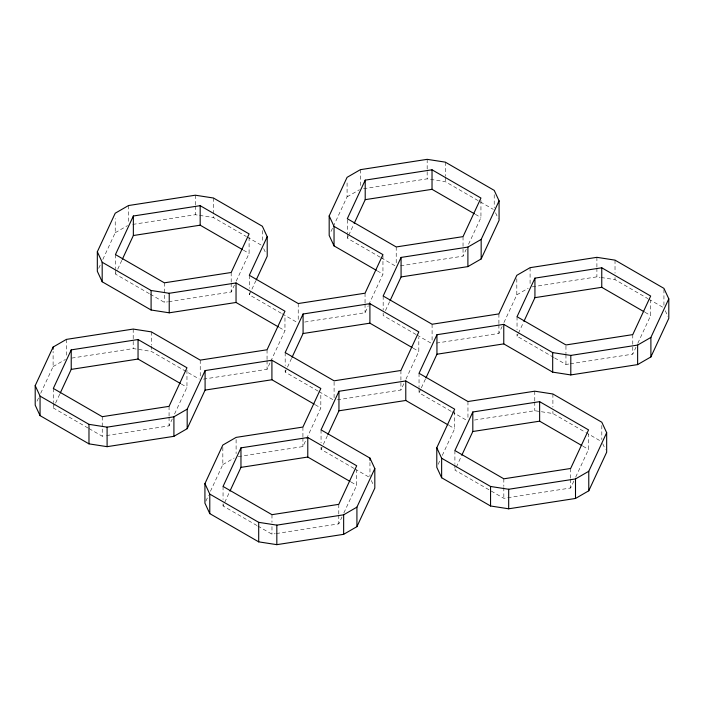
<?xml version="1.0" encoding="UTF-8"?>
<svg xmlns="http://www.w3.org/2000/svg" width="704" height="704" viewBox="0 0 704 704"><rect width="100%" height="100%" fill="white"/><g stroke="black" fill="none" stroke-linecap="round" stroke-linejoin="round"><path stroke-width="0.53" stroke-dasharray="3.52 2.64" d="M37.039 401.201L38.87 397.25M40.709 393.29L53.108 366.582L53.108 351.402M98.701 268.33L100.998 263.384M102.837 259.433L115.227 232.725L115.227 218.627M88.132 428.058L53.328 407.968L55.158 404.008M55.625 403.022L59.752 394.117M149.318 293.656L115.447 274.102L117.286 270.151M117.744 269.157L121.88 260.26M106.55 435.538L169.066 425.867L172.278 418.942M174.574 413.996L186.965 387.288L186.965 368.852M168.678 301.682L231.185 292.01L234.397 285.085M236.236 281.125L249.093 253.431L249.093 237.16M281.292 313.28L249.313 294.809L255.737 280.966M205.85 501.178L208.604 495.238M210.434 491.286L222.834 464.578L222.834 446.142M203.465 379.13L267.054 369.292L270.266 362.366M270.723 361.381L284.962 330.713L284.962 315.533M331.012 231.475L332.851 227.515M333.309 226.53L347.081 196.856L347.081 181.676M256.916 525.51L223.054 505.956L229.478 492.105M318.102 391.107L285.182 372.099L287.012 368.139M287.478 367.154L291.606 358.248M380.23 257.242L347.301 238.234L348.225 236.262M348.682 235.268L353.734 224.391M238.26 456.579L302.922 446.574L306.134 439.657M306.592 438.662L320.83 407.994L320.83 392.814M304.691 322.054L365.05 312.717L368.262 305.791M368.72 304.806L382.95 274.138L382.95 255.702M353.971 468.389L321.05 449.381L322.881 445.421M323.347 444.435L327.474 435.53M385.466 310.578L389.602 301.673M276.285 533.535L338.791 523.864L342.003 516.938M343.842 512.978L356.699 485.285L356.699 470.105M337.33 399.837L400.919 389.998L404.131 383.073M405.962 379.122L418.818 351.419L418.818 337.322M400.532 265.813L463.038 256.142L466.25 249.216M468.547 244.27L480.946 217.562L480.946 199.126M451.026 411.268L419.038 392.806L420.878 388.846M421.335 387.86L425.929 377.969M438.161 464.314L440 460.363M442.297 455.418L454.687 428.71L454.687 410.274M436.401 343.094L498.907 333.423L502.119 326.498M503.958 322.546L516.815 294.844L516.815 276.408M573.857 481.07L570.645 487.995L503.826 498.326L454.907 470.087L455.831 468.107M456.289 467.122L461.34 456.245M553.722 357.412L517.035 336.23L517.95 334.25M518.408 333.265L523.459 322.379M575.696 477.11L588.553 449.416L588.553 434.236M570.258 363.801L632.773 354.13L635.985 347.213M637.824 343.253L650.672 315.559L650.672 300.37M115.227 232.725L127.547 225.606M53.108 366.582L65.428 359.471M347.081 196.856L359.401 189.746M222.834 464.578L234.203 458.005M516.815 294.844L528.185 288.279M132.81 224.391L195.316 214.729L198.519 215.222M363.59 188.69L427.17 178.86L445.298 181.658L493.275 209.361M150.26 294.202L164.366 302.342L167.596 301.849M71.764 358.09L133.197 348.586L151.316 351.393L199.294 379.086M532.242 286.854L596.904 276.848L600.098 277.341M89.074 428.604L102.238 436.207L105.477 435.706M554.664 357.958L565.954 364.47L569.184 363.968M474.426 420.05L534.776 410.714L552.904 413.512L584.883 431.974M257.858 526.055L271.973 534.195L275.202 533.694M199.584 215.389L213.444 217.527L246.365 236.535M601.163 277.508L615.023 279.655L647.953 298.663M648.894 299.209L663.942 307.894M475.306 214.306L480.946 217.562M645.031 312.294L650.672 315.559M381.172 257.787L395.278 265.936M377.309 270.882L382.95 274.138M247.306 237.081L261.422 245.23M416.099 334.532L383.17 315.524L383.17 311.186M417.041 335.069L431.147 343.218M585.825 432.52L600.882 441.214M243.443 250.175L249.093 253.431M413.178 348.163L418.818 351.419M582.903 446.16L588.553 449.416M282.234 313.826L297.29 322.511M451.968 411.814L467.016 420.499M279.312 327.457L284.962 330.713M449.046 425.445L454.687 428.71M319.044 391.653L333.159 399.793M315.181 404.738L320.83 407.994M354.913 468.934L369.019 477.083M181.324 384.032L186.965 387.288M351.05 482.02L356.699 485.285M665.271 310.746L667.92 316.457M495.537 212.758L498.186 218.46M602.703 443.661L605.352 449.363M263.683 248.626L265.892 253.378M371.29 480.48L373.058 484.282M663.942 289.458L663.942 305.73M632.773 334.611L632.773 354.13M615.023 260.137L615.023 273.143M615.023 277.482L615.023 279.655M601.814 425.489L601.814 439.586M596.904 257.33L596.904 267.089M596.904 268.171L596.904 276.848M570.645 468.477L570.645 478.236M570.645 479.318L570.645 487.995M565.954 346.034L565.954 353.628M565.954 354.71L565.954 364.47M552.904 393.994L552.904 407.009M552.904 411.347L552.904 413.512M534.776 391.186L534.776 400.946M534.776 402.037L534.776 410.714M530.086 267.67L530.086 283.932M517.035 316.712L517.035 329.718M517.035 334.057L517.035 336.23M503.826 478.808L503.826 486.402M503.826 487.485L503.826 498.326M498.907 313.905L498.907 323.664M498.907 324.746L498.907 333.423M494.217 194.718L494.217 207.733M467.958 401.526L467.958 418.88M463.038 236.623L463.038 256.142M454.907 450.569L454.907 463.584M454.907 464.666L454.907 470.087M445.298 162.14L445.298 176.238M445.298 177.32L445.298 181.658M432.089 324.245L432.089 340.507M427.17 159.342L427.17 178.86M419.038 373.287L419.038 387.385M419.038 388.467L419.038 392.806M400.919 370.48L400.919 389.998M396.22 246.954L396.22 263.226M383.17 296.006L383.17 310.103M369.961 462.44L369.961 476.538M365.05 293.198L365.05 302.958M365.05 304.04L365.05 312.717M360.351 169.673L360.351 187.026M347.301 219.798L347.301 232.813M347.301 233.895L347.301 238.234M338.791 504.346L338.791 514.105M338.791 515.187L338.791 523.864M334.092 381.902L334.092 398.174M321.05 429.862L321.05 442.878M321.05 447.216L321.05 449.381M302.922 427.055L302.922 436.814M302.922 437.906L302.922 446.574M298.223 303.538L298.223 320.883M285.182 352.581L285.182 365.587M285.182 369.926L285.182 372.099M271.973 514.677L271.973 522.271M271.973 526.61L271.973 534.195M267.054 349.774L267.054 359.533M267.054 360.615L267.054 369.292M262.363 230.586L262.363 242.519M249.313 275.29L249.313 288.306M249.313 292.644L249.313 294.809M236.104 439.56L236.104 453.658M231.185 272.492L231.185 282.251M231.185 283.334L231.185 292.01M223.054 486.438L223.054 499.453M223.054 503.791L223.054 505.956M213.444 198.009L213.444 217.527M200.235 360.114L200.235 377.458M195.316 195.202L195.316 204.961M195.316 206.052L195.316 214.729M169.066 406.349L169.066 416.108M169.066 417.19L169.066 425.867M164.366 282.823L164.366 302.342M151.316 331.866L151.316 344.881M151.316 345.963L151.316 351.393M133.197 329.067L133.197 348.586M128.498 205.542L128.498 221.813M115.447 254.584L115.447 268.682M115.447 269.764L115.447 274.102M102.238 416.689L102.238 436.207M66.37 339.398L66.37 356.752M53.328 388.441L53.328 402.538M53.328 403.63L53.328 407.968"/><path stroke-width="1.06" d="M376.367 270.336L334.039 245.898L329.182 235.435L329.182 215.917L347.081 177.338L360.351 169.673L427.17 159.342L445.298 162.14L494.217 190.379L499.074 200.851L481.166 239.422L467.896 247.086L401.078 257.426L383.17 296.006L432.089 324.245L498.907 313.905L516.815 275.326L530.086 267.67L596.904 257.33L615.023 260.137L663.942 288.376L668.8 298.839L650.892 337.418L637.63 345.074L570.803 355.414L552.684 352.607L503.765 324.368L436.946 334.708L419.038 373.287L467.958 401.526L534.776 391.186L552.904 393.994L601.814 422.233L606.672 432.696L606.672 452.223L588.773 490.794L575.502 498.458L508.684 508.798L490.556 505.991L441.637 477.752L436.788 467.289L436.788 447.762L454.687 409.191L405.777 380.943L338.95 391.283L321.05 429.862L369.961 458.102L374.818 468.565L374.818 488.083L356.919 526.662L343.649 534.327L276.83 544.658L258.702 541.86L209.783 513.621L204.926 503.149L204.926 483.63L222.834 445.051L236.104 437.395L302.922 427.055L320.83 388.476L271.911 360.237L205.093 370.577L205.093 390.095L187.185 428.674L173.914 436.33L107.096 446.67L88.977 443.863L40.058 415.624L35.2 405.161L35.2 385.642L53.108 347.063L66.37 339.398L133.197 329.067L151.316 331.866L200.235 360.114L267.054 349.774L284.962 311.194L236.042 282.955L169.224 293.286L151.096 290.488L102.186 262.249L97.328 251.777L115.227 213.206L128.498 205.542L195.316 195.202L213.444 198.009L262.363 226.248L267.212 236.711L267.212 256.238L256.194 279.972M71.227 349.87L53.328 388.441L102.238 416.689L169.066 406.349L186.965 367.77L138.046 339.53L71.227 349.87L71.227 369.389L60.21 393.122M133.355 216.005L115.447 254.584L164.366 282.823L231.185 272.492L249.093 233.913L200.174 205.674L133.355 216.005L133.355 235.523L122.338 259.266M187.185 428.674L187.185 409.156L205.093 370.577M267.212 236.711L249.313 275.29L298.223 303.538L365.05 293.198L382.95 254.619L334.039 226.38L329.182 215.917M240.962 447.858L223.054 486.438L271.973 514.677L338.791 504.346L356.699 465.766L307.78 437.518L240.962 447.858L240.962 467.377L229.944 491.119M303.081 314.002L285.182 352.581L334.092 380.82L400.919 370.48L418.818 331.901L369.908 303.662L303.081 314.002L303.081 333.52L292.063 357.262M365.209 180.136L347.301 218.715L396.22 246.954L463.038 236.623L480.946 198.044L432.027 169.805L365.209 180.136L365.209 199.654L354.191 223.397M327.932 434.544L338.95 410.802L338.95 391.283M390.06 300.687L401.078 276.945L401.078 257.426M356.919 526.662L356.919 507.144L374.818 468.565M425.929 377.969L436.946 354.226L436.946 334.708M401.078 276.945L467.896 266.605L481.166 258.949L499.074 220.37L499.074 200.851M472.815 411.99L454.907 450.569L503.826 478.808L570.645 468.477L588.553 429.898L539.634 401.658L472.815 411.99L472.815 431.508L461.798 455.25M534.934 278.133L517.035 316.712L565.954 344.951L632.773 334.611L650.672 296.032L601.762 267.793L534.934 278.133L534.934 297.651L523.917 321.394M588.773 490.794L588.773 471.275L606.672 432.696M436.946 354.226L503.765 343.886L552.684 372.134L570.803 374.933L637.63 364.602L650.892 356.937L668.8 318.358L668.8 298.839M35.2 385.642L40.058 396.106L88.977 424.345L107.096 427.152L173.914 416.812L187.185 409.156M204.926 483.63L209.783 494.094L258.702 522.342L276.83 525.14L343.649 514.809L356.919 507.144M436.788 447.762L441.637 458.234L490.556 486.473L508.684 489.271L575.502 478.94L588.773 471.275M133.355 235.523L200.174 225.192L242.51 249.63M365.209 199.654L432.027 189.323L474.364 213.761M97.328 251.777L97.328 271.304L102.186 281.767L151.096 310.006L169.224 312.814L236.042 302.474L278.37 326.911M71.227 369.389L138.046 359.049L180.382 383.486M303.081 333.52L369.908 323.18L412.236 347.618M534.934 297.651L601.762 287.311L644.09 311.758M205.093 390.095L271.911 379.755L314.239 404.193M338.95 410.802L405.777 400.462L448.105 424.908M240.962 467.377L307.78 457.046L350.108 481.483M472.815 431.508L539.634 421.177L581.962 445.614M650.892 337.418L650.892 356.937M637.63 345.074L637.63 364.602M601.762 267.793L601.762 287.311M575.502 478.94L575.502 498.458M570.803 355.414L570.803 374.933M552.684 352.607L552.684 372.134M539.634 401.658L539.634 421.177M508.684 489.271L508.684 508.798M503.765 324.368L503.765 343.886M490.556 486.473L490.556 505.991M481.166 239.422L481.166 258.949M467.896 247.086L467.896 266.605M441.637 458.234L441.637 477.752M432.027 169.805L432.027 189.323M405.777 380.943L405.777 400.462M369.908 303.662L369.908 323.18M369.961 458.102L369.961 460.275M343.649 514.809L343.649 534.327M334.039 226.38L334.039 245.898M307.78 437.518L307.78 457.046M276.83 525.14L276.83 544.658M271.911 360.237L271.911 379.755M258.702 522.342L258.702 541.86M236.042 282.955L236.042 302.474M209.783 494.094L209.783 513.621M200.174 205.674L200.174 225.192M173.914 416.812L173.914 436.33M169.224 293.286L169.224 312.814M151.096 290.488L151.096 310.006M138.046 339.53L138.046 359.049M107.096 427.152L107.096 446.67M102.186 262.249L102.186 281.767M88.977 424.345L88.977 443.863M53.108 347.063L53.108 349.228M40.058 396.106L40.058 415.624"/></g></svg>
